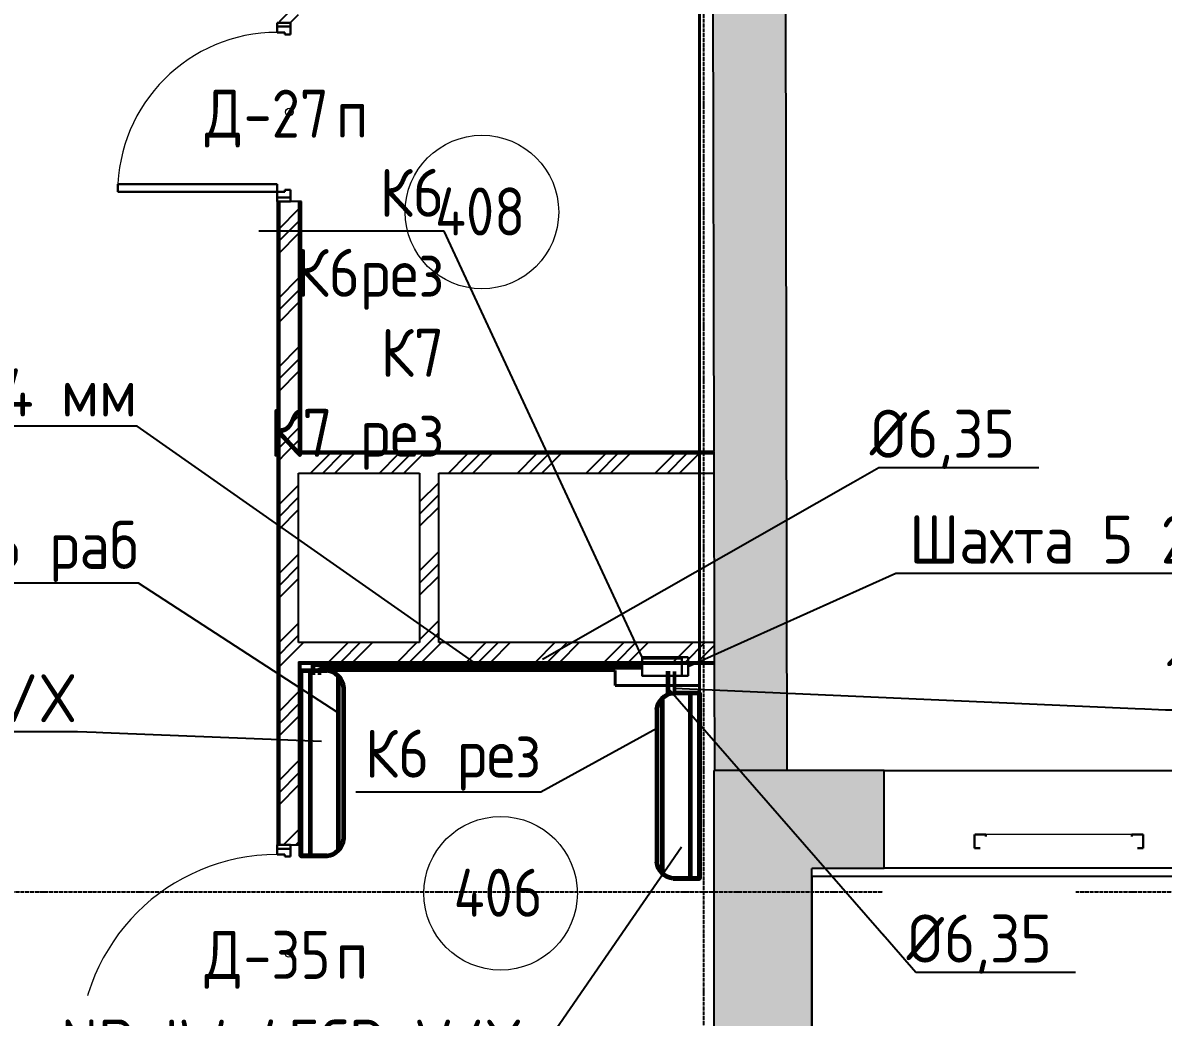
# Model space of a CAD drawing. Header units: millimetres. Extents: x -129048 to 476301, y -5853 to 215316.
# Drawn here: x 326917 to 332859, y 1604 to 6783 of the extents above; entities that cross this region are included whole.
import ezdxf
from ezdxf import colors
from ezdxf.entities.mleader import LeaderData, LeaderLine
from ezdxf.math import Vec2, Vec3

# ---------------------------------------------------------------- set-up
doc = ezdxf.new("R2010")
doc.units = ezdxf.units.MM
for name, pattern in [('ADSK_Линия сетки', [25, 20, -2.5, 0, -2.5]), ('ADSK_Сверху', [4.5, 3, -1.5]), ('ADSK_Снесено', [4.5, 3, -1.5])]:
    doc.linetypes.add(name, pattern=pattern)
for name, color, linetype, lineweight, true_color in [('_ Окна', 5, 'Continuous', 30, 0x0000ff), ('Стены внутренние', 5, 'Continuous', 18, 0x0000ff), ('Стены наружные', 1, 'ADSK_Снесено', 18, 0xff0000), ('Стены штриховка', 5, 'Continuous', 18, 0x0000ff)]:
    doc.layers.add(name, color=color, linetype=linetype, lineweight=lineweight, true_color=true_color)
for name, color, linetype, lineweight in [('GAZLAITER', 1, 'Continuous', 40), ('Двери', 251, 'Continuous', 18), ('Дренаж', 36, 'Continuous', 40), ('Кондеи', 6, 'Continuous', 60), ('Марки дверей', 7, 'Continuous', 20), ('Марки помещений', 7, 'Continuous', 20), ('Окна', 251, 'Continuous', 18)]:
    doc.layers.add(name, color=color, linetype=linetype, lineweight=lineweight)
doc.styles.add('GOST Common_2', font='GOST Common_0.ttf', dxfattribs={"width": 0.9, "height": 250})
doc.styles.add('PIK', font='isocpeur.ttf', dxfattribs={"width": 0.9, "height": 250})
doc.linetypes.add('зигзаг', pattern='A,0.00254,-5.08,[131,ltypeshp.shx,S=5.08,R=0,X=-5.08,Y=0],-10.16,[131,ltypeshp.shx,S=5.08,R=180,X=5.08,Y=0],-5.08', length=20.32254)
pattern_1 = [(45, (322754.53, 150), (-179.605, 179.605), []), (45, (322818.03, 150), (0, 359.21), []), (45, (322691.03, 150), (0, 359.21), [])]

# ---------------------------------------------------------------- blocks, each defined once
blk = doc.blocks.new('Витраж-тент со смещением вовне - 60мм 30 сдвиг-1466942-04 План 4-го этажа')
at = {"layer": '_ Окна', "color": 161, "linetype": 'ADSK_Сверху', "true_color": 0xaaaaff}
for p, q in [((-440, 25), (-440, -45)), ((-440, 25), (-410, 25)), ((-440, -45), (-440, 25)), ((440, 25), (410, 25)), ((440, -45), (440, 25)), ((440, -45), (440, 25)), ((-380, -45), (-440, -45)), ((-380, -35), (-380, -45)), ((380, -35), (380, -45)), ((380, -45), (440, -45))]:
    blk.add_line(p, q, dxfattribs=at)
at = {"layer": 'Окна', "color": 161, "linetype": 'ADSK_Сверху', "true_color": 0xaaaaff}
blk.add_line((-380, -45), (380, -45), dxfattribs=at)
blk = doc.blocks.new('AC_Дверь_Однопольная - Д-27п 930х2200h-1983248-04 План 4-го этажа')
at = {"layer": 'Двери', "lineweight": 30}
for p, q in [((-415, 893.5), (-375, 893.5)), ((-415, 63.5), (-415, 893.5)), ((-375, 893.5), (-375, 63.5)), ((-465, 63.5), (-445, 63.5)), ((-465, -6.5), (-465, 63.5)), ((-445, 63.5), (-415, 63.5)), ((-445, -6.5), (-445, 63.5)), ((-445, 63.5), (-445, -6.5)), ((-375, 63.5), (-415, 63.5)), ((-415, 63.5), (-415, 23.5)), ((415, 63.5), (445, 63.5)), ((415, 23.5), (415, 63.5)), ((445, 63.5), (445, -6.5)), ((445, 63.5), (465, 63.5)), ((445, -6.5), (445, 63.5)), ((465, 63.5), (465, -6.5)), ((-415, 23.5), (-405, 23.5)), ((-405, 23.5), (-405, -6.5)), ((405, 23.5), (415, 23.5)), ((405, -6.5), (405, 23.5)), ((-445, -6.5), (-465, -6.5)), ((-405, -6.5), (-445, -6.5)), ((445, -6.5), (405, -6.5)), ((465, -6.5), (445, -6.5))]:
    blk.add_line(p, q, dxfattribs=at)
at = {"layer": 'Двери'}
blk.add_arc((-415, 63.5), 830, 0, 90, dxfattribs=at)
blk = doc.blocks.new('AC_Дверь_Однопольная - Д-35п 1130х2200h-1983217-04 План 4-го этажа')
at = {"layer": 'Двери', "lineweight": 30}
for p, q in [((-515, 1092), (-475, 1092)), ((-515, 62), (-515, 1092)), ((-475, 1092), (-475, 62)), ((-565, 62), (-545, 62)), ((-565, -8), (-565, 62)), ((-545, 62), (-515, 62)), ((-545, -8), (-545, 62)), ((-545, 62), (-545, -8)), ((-475, 62), (-515, 62)), ((-515, 62), (-515, 22)), ((515, 62), (545, 62)), ((515, 22), (515, 62)), ((545, 62), (545, -8)), ((545, 62), (565, 62)), ((545, -8), (545, 62)), ((565, 62), (565, -8)), ((-515, 22), (-505, 22)), ((-505, 22), (-505, -8)), ((505, 22), (515, 22)), ((505, -8), (505, 22)), ((-545, -8), (-565, -8)), ((-505, -8), (-545, -8)), ((545, -8), (505, -8)), ((565, -8), (545, -8))]:
    blk.add_line(p, q, dxfattribs=at)
at = {"layer": 'Двери'}
blk.add_arc((-515, 62), 1030, 0, 90, dxfattribs=at)
blk = doc.blocks.new('ADSK_Марка_Помещение_ОдноЗначение - Номер-247393-04 План 4-го этажа')
at = {"layer": 'Марки помещений'}
blk.add_circle((0, 0), 4, dxfattribs=at)
blk = doc.blocks.new('ADSK_Марка_Дверь - Типоразмер_ADSK_Марка-58376-04 План 4-го этажа')
at = {"layer": 'Марки дверей', "lineweight": 9}
blk.add_circle((0, 0), 0.2, dxfattribs=at)
blk = doc.blocks.new('Наружний 45+')
for p, q in [((18255.9, 8700.3), (17289.9, 8700.3)), ((17289.9, 8700.3), (17289.9, 8563.2)), ((18255.9, 8651.7), (17289.9, 8651.7)), ((18228.3, 8504.7), (17317.6, 8504.7))]:
    blk.add_line(p, q)
for points in [[(17289.9, 8563.2), (17289.9, 8700.3), (18255.9, 8700.3), (18255.9, 8563.2)], [(18169.9, 8477), (17376, 8477)]]:
    blk.add_lwpolyline(points)
for centre, start, end in [((17385.7, 8572.7), 185.64924, 264.24405), ((18160.2, 8572.7), 275.75595, 354.35076)]:
    blk.add_arc(centre, 96.2, start, end)

msp = doc.modelspace()

# ---------------------------------------------------------------- hatches: boundary and pattern name
at = {"layer": 'Стены внутренние', "lineweight": 25, "true_color": 0x636466}
msp.add_hatch(color=251, dxfattribs=at).paths.add_polyline_path([(330520.03822, 2889.13153), (330900.03749, 2889.877), (330887.31441, 9375.36961), (330507.31515, 9374.62414), (330518.62743, 3608.27275)])
h = msp.add_hatch(dxfattribs=at)
h.set_pattern_fill('FP_1', color=251, style=0, pattern_type=2)
h.set_pattern_definition(pattern_1)
h.paths.add_polyline_path([(328253.41032, 4537.84524), (328353.41032, 4537.84524), (328353.41032, 5853.39612), (328253.41032, 5853.39612), (328253.41032, 4547.84524)])
h.paths.add_polyline_path([(328353.41032, 6783.39612), (328353.41032, 7106.8724), (328253.41032, 7106.8724), (328253.41032, 6783.39612), (328334.11721, 6783.39612)])
h = msp.add_hatch(dxfattribs=at)
h.set_pattern_fill('FP_1', color=251, style=0, pattern_type=2)
h.set_pattern_definition(pattern_1)
h.paths.add_polyline_path([(328253.41032, 3555.78828), (328353.41032, 3555.78828), (328353.41032, 4537.84524), (328253.41032, 4537.84524), (328253.41032, 3608.27275)])
h = msp.add_hatch(dxfattribs=at)
h.set_pattern_fill('FP_1', color=251, style=0, pattern_type=2)
h.set_pattern_definition(pattern_1)
h.paths.add_polyline_path([(328984.41032, 4437.84524), (330516.99999, 4437.84524), (330516.80382, 4537.84524), (328353.41032, 4537.84524), (328353.41032, 4437.84524)])
h = msp.add_hatch(dxfattribs=at)
h.set_pattern_fill('FP_1', color=251, style=0, pattern_type=2)
h.set_pattern_definition(pattern_1)
h.paths.add_polyline_path([(328984.41032, 3555.78828), (329084.41032, 3555.78828), (329084.41032, 4437.84524), (328984.41032, 4437.84524), (328984.41032, 3608.27275)])
h = msp.add_hatch(dxfattribs=at)
h.set_pattern_fill('FP_1', color=251, style=0, pattern_type=2)
h.set_pattern_definition(pattern_1)
h.paths.add_polyline_path([(330517.53199, 3455.78828), (330518.92657, 3455.78828), (330518.73039, 3555.78828), (328253.41032, 3555.78828), (328253.41032, 3455.78828), (330507.31515, 3455.78828)])
h = msp.add_hatch(dxfattribs=at)
h.set_pattern_fill('FP_1', color=251, style=0, pattern_type=2)
h.set_pattern_definition(pattern_1)
h.paths.add_polyline_path([(328253.41032, 932.0206), (328353.41032, 932.0206), (328353.41032, 1371.39612), (328253.41032, 1371.39612)])
h.paths.add_polyline_path([(328353.41032, 2501.39612), (328353.41032, 3455.78828), (328253.41032, 3455.78828), (328253.41032, 2501.39612), (328311.41032, 2501.39612)])
at = {"layer": 'Стены наружные', "lineweight": 25, "true_color": 0x636466}
msp.add_hatch(color=251, dxfattribs=at).paths.add_polyline_path([(330517.53199, 932.0206), (331027.53199, 932.0206), (331027.53199, 2889.50427), (330517.53199, 2889.13153), (330517.53199, 1048.17289)])
h = msp.add_hatch(color=251, dxfattribs=at)
h.paths.add_polyline_path([(364278.98816, 2379.50427), (365301.46628, 2379.50427), (365300.52604, 2889.50427), (364278.98816, 2889.50427), (364278.98816, 2683.42559)])
h.paths.add_polyline_path([(362458.98816, 2379.50427), (362458.98816, 2889.50427), (361442.16742, 2889.50427), (361442.16742, 2379.50427), (361561.12614, 2379.50427)])
h.paths.add_polyline_path([(359622.16742, 2379.50427), (359622.16742, 2889.50427), (358629.15179, 2889.50427), (358629.15179, 2379.50427), (359308.44757, 2379.50427)])
h.paths.add_polyline_path([(356158.59299, 2379.50427), (356809.15179, 2379.50427), (356809.15179, 2889.50427), (355819.17462, 2889.50427), (355819.17462, 2379.50427)])
h.paths.add_polyline_path([(352956.2709, 2379.50427), (353999.17462, 2379.50427), (353999.17462, 2889.50427), (352956.2709, 2889.50427), (352956.2709, 2712.1351)])
h.paths.add_polyline_path([(351136.2709, 2379.50427), (351136.2709, 2889.50427), (350123.48838, 2889.50427), (350123.48838, 2379.50427), (350615.41785, 2379.50427)])
h.paths.add_polyline_path([(348303.48838, 2379.50427), (348303.48838, 2889.50427), (347304.34839, 2889.50427), (347304.34839, 2379.50427), (348045.05471, 2379.50427)])
h.paths.add_polyline_path([(344533.07318, 2379.50427), (345484.34839, 2379.50427), (345484.34839, 2889.50427), (344533.07318, 2889.50427), (344533.07318, 2723.67862)])
h.paths.add_polyline_path([(341692.25211, 2379.50427), (342713.07318, 2379.50427), (342713.07318, 2889.50427), (341692.25211, 2889.50427), (341692.25211, 2723.67862)])
h.paths.add_polyline_path([(339035.06985, 2379.50427), (339872.25211, 2379.50427), (339872.25211, 2889.50427), (338882.04159, 2889.50427), (338882.04159, 2379.50427), (339034.34042, 2379.50427)])
h.paths.add_polyline_path([(336058.77586, 2379.50427), (337062.04159, 2379.50427), (337062.04159, 2889.50427), (336058.77586, 2889.50427), (336058.77586, 2731.96947)])
h.paths.add_polyline_path([(331027.53199, 2379.50427), (331404.76844, 2379.50427), (331404.76844, 2889.50427), (331027.53199, 2889.50427), (331027.53199, 2731.96947)])
h.paths.add_polyline_path([(334238.77586, 2379.50427), (334238.77586, 2889.50427), (333224.76844, 2889.50427), (333224.76844, 2379.50427)])

# ---------------------------------------------------------------- linework, layer by layer
at = {"linetype": 'ADSK_Линия сетки', "lineweight": 25}
for p, q in [((330464.44493, -2753.38365), (330464.44493, 21818.8012)), ((311668.30983, 2256.78828), (379896.25284, 2256.78828))]:
    msp.add_line(p, q, dxfattribs=at)
at = {"color": 251, "lineweight": 25, "true_color": 0x636466}
msp.add_lwpolyline([(368787.74668, 21084.05859), (368787.74668, 43909.20652), (378787.15222, 43909.20652), (378968.4838, 8682.30207), (372687.93529, 8682.30207), (372687.93529, 300.23165), (364791.46628, 300.23165), (364791.46628, 2256.78828), (353990.50813, 2336.47811), (354090.93005, 2335.73719), (354090.93005, -2582.56685), (341727.17826, -2582.56685), (341727.17826, 2336.47811), (331027.53199, 2336.47811), (331027.53199, 422.0206), (323045.03328, 456.78828), (323045.03328, 8679.25245)], dxfattribs=at)
at = {"layer": 'GAZLAITER', "linetype": 'зигзаг', "lineweight": 60, "ltscale": 10}
for p, q in [((328429.4966, 3387.61839), (328429.4966, 3441.10704)), ((330279.40687, 3285.8505), (330279.40687, 3405.5472))]:
    msp.add_line(p, q, dxfattribs=at)
at = {"layer": 'GAZLAITER', "lineweight": 60, "ltscale": 10}
msp.add_line((328429.4966, 3441.10704), (330143.07871, 3441.10704), dxfattribs=at)
at = {"layer": 'GAZLAITER', "color": 5, "lineweight": 50, "ltscale": 10}
for p, q in [((328462.92314, 3387.61839), (328462.92314, 3423.5362)), ((328462.92314, 3423.5362), (330143.07871, 3423.5362)), ((330312.55662, 3292.39919), (330312.55662, 3405.44382))]:
    msp.add_line(p, q, dxfattribs=at)
at = {"layer": 'GAZLAITER', "color": 251, "lineweight": 30, "ltscale": 10, "true_color": 0x636466}
for points in [[(330383.06563, 3479.77318), (330143.07871, 3479.77318), (330143.07871, 3382.19347), (330383.06563, 3382.19347)], [(330143.07871, 3472.85446), (330350.41332, 3472.85446), (330350.41332, 3382.19347), (330143.07871, 3382.19347)]]:
    msp.add_lwpolyline(points, close=True, dxfattribs=at)
at = {"layer": 'Дренаж'}
for p, q in [((330443.08517, 3292.39919), (330443.08517, 8514.81548)), ((330003.70735, 3409.96556), (330003.70735, 3332.16747)), ((330003.70735, 3332.16747), (330443.08517, 3332.16747))]:
    msp.add_line(p, q, dxfattribs=at)
at = {"layer": 'Стены внутренние', "color": 251, "lineweight": 25, "true_color": 0x636466}
for p, q in [((330507.9159, 9068.39612), (330516.78027, 4549.84524)), ((330900.03749, 2889.877), (330888.30336, 8871.26096)), ((328241.41032, 5853.39612), (328241.41032, 2501.39612)), ((328368.41032, 5853.39612), (328311.41032, 5853.39612)), ((328368.41032, 4549.84524), (328368.41032, 5853.39612)), ((330516.78027, 4549.84524), (328368.41032, 4549.84524)), ((330516.7842, 4547.84524), (330518.94619, 3445.78828)), ((328353.41032, 3555.78828), (328353.41032, 4437.84524)), ((328353.41032, 4437.84524), (328984.41032, 4437.84524)), ((328984.41032, 4437.84524), (328984.41032, 3555.78828)), ((329084.41032, 4437.84524), (330516.99999, 4437.84524)), ((329084.41032, 3555.78828), (329084.41032, 4437.84524)), ((328984.41032, 3555.78828), (328353.41032, 3555.78828)), ((330518.73039, 3555.78828), (329084.41032, 3555.78828)), ((328365.41032, 3443.78828), (330518.95011, 3443.78828)), ((328365.41032, 2501.39612), (328365.41032, 3443.78828)), ((330518.95011, 3443.78828), (330520.03822, 2889.13153)), ((330520.03822, 2889.13153), (330900.03749, 2889.877)), ((328311.41032, 2501.39612), (328365.41032, 2501.39612))]:
    msp.add_line(p, q, dxfattribs=at)
at = {"layer": 'Стены наружные', "color": 251, "lineweight": 25, "true_color": 0x636466}
for p, q in [((331404.76844, 2889.50427), (330517.53199, 2889.50427)), ((330517.53199, 2889.50427), (330517.53199, 932.0206)), ((331404.76844, 2379.50427), (331404.76844, 2889.50427)), ((331404.76844, 2889.50427), (333224.76844, 2889.50427)), ((331027.53199, 422.0206), (331027.53199, 2379.50427)), ((331027.53199, 2379.50427), (331404.76844, 2379.50427)), ((333224.76844, 2379.50427), (331404.76844, 2379.50427))]:
    msp.add_line(p, q, dxfattribs=at)
at = {"layer": 'Стены штриховка', "color": 251, "lineweight": 25, "true_color": 0x636466}
for p, q in [((328243.41032, 5853.39612), (328243.41032, 4549.84524)), ((328253.41032, 5853.39612), (328253.41032, 2501.39612)), ((328353.41032, 5853.39612), (328353.41032, 4537.84524)), ((328359.41032, 5853.39612), (328359.41032, 4549.84524)), ((328243.41032, 4549.84524), (328241.41032, 4549.84524)), ((328243.41032, 4547.84524), (328243.41032, 3445.78828)), ((328353.41032, 4549.84524), (328368.41032, 4549.84524)), ((330516.7842, 4547.84524), (328353.41032, 4547.84524)), ((330516.80382, 4537.84524), (328353.41032, 4537.84524)), ((330516.7842, 4547.84524), (330516.78027, 4549.84524)), ((328243.41032, 3455.78828), (328241.41032, 3455.78828)), ((328353.41032, 3455.78828), (330518.92657, 3455.78828)), ((328353.41032, 3455.78828), (328353.41032, 2501.39612)), ((328243.41032, 3443.78828), (328241.41032, 3443.78828)), ((328243.41032, 3443.78828), (328243.41032, 2501.39612)), ((328353.41032, 3445.78828), (330518.94619, 3445.78828)), ((328363.41032, 3443.78828), (328363.41032, 2501.39612)), ((330518.95011, 3443.78828), (330518.94619, 3445.78828))]:
    msp.add_line(p, q, dxfattribs=at)

# ---------------------------------------------------------------- block references
at = {"layer": '_ Окна', "color": 251, "linetype": 'ADSK_Сверху', "lineweight": 25, "true_color": 0x636466, "rotation": 180}
msp.add_blockref('Витраж-тент со смещением вовне - 60мм 30 сдвиг-1466942-04 План 4-го этажа', (332314.76844, 2510.25742), dxfattribs=at)
at = {"layer": 'Двери', "color": 251, "lineweight": 25, "true_color": 0x636466}
for name, p, rotation in [('AC_Дверь_Однопольная - Д-27п 930х2200h-1983248-04 План 4-го этажа', (328304.91032, 6318.39612), 90.0000000000001), ('AC_Дверь_Однопольная - Д-35п 1130х2200h-1983217-04 План 4-го этажа', (328303.41032, 1936.39612), 89.9999999999999)]:
    msp.add_blockref(name, p, dxfattribs=dict(at, rotation=rotation))
at = {"layer": 'Кондеи', "rotation": 90}
msp.add_blockref('Наружний 45+', (337065.34242, -14845.97203), dxfattribs=at)
at = {"layer": 'Марки дверей', "color": 251, "lineweight": 25, "true_color": 0x636466, "xscale": 99.99999999999993, "yscale": 99.99999999999993, "zscale": 99.99999999999993}
for p in [(328304.91032, 6318.39612), (328303.41032, 1936.39612)]:
    msp.add_blockref('ADSK_Марка_Дверь - Типоразмер_ADSK_Марка-58376-04 План 4-го этажа', p, dxfattribs=at)
at = {"layer": 'Марки помещений', "color": 251, "lineweight": 25, "true_color": 0x636466, "xscale": 99.99999999999993, "yscale": 99.99999999999993, "zscale": 99.99999999999993}
for p in [(329308.92962, 5797.8195), (329405.99917, 2249.43038)]:
    msp.add_blockref('ADSK_Марка_Помещение_ОдноЗначение - Номер-247393-04 План 4-го этажа', p, dxfattribs=at)

# ---------------------------------------------------------------- texts
at = {"layer": 'Марки дверей', "color": 251, "lineweight": 25, "true_color": 0x636466, "char_height": 250, "attachment_point": 1, "style": 'GOST Common_2'}
for s, insert, width in [('\\fGOST Common|b0|i0|c204|p34|;\\W.9;Д', (327865.08105, 6435.40921), 245.316375), ('-27', (328067.4873, 6435.40921), 584.4301875), ('\\fGOST Common|b0|i0|c204|p34|;\\W.9;п', (328549.69042, 6435.40921), 194.8100625), ('\\fGOST Common|b0|i0|c204|p34|;\\W.9;Д', (327863.58105, 2053.40921), 245.316375), ('-35', (328065.9873, 2053.40921), 584.4301875), ('\\fGOST Common|b0|i0|c204|p34|;\\W.9;п', (328548.19042, 2053.40921), 194.8100625)]:
    msp.add_mtext(s, dxfattribs=dict(at, insert=insert, width=width))
at = {"layer": 'Марки помещений', "color": 251, "lineweight": 25, "true_color": 0x636466, "char_height": 250, "width": 606.07575, "attachment_point": 1, "style": 'GOST Common_2'}
for s, insert in [('408', (329064.12236, 5925.54457)), ('406', (329161.19191, 2377.15545))]:
    msp.add_mtext(s, dxfattribs=dict(at, insert=insert))

# ---------------------------------------------------------------- next in the draw order: leaders
at = {"layer": 'GAZLAITER', "color": 18, "lineweight": 25, "ltscale": 10, "true_color": 0x000000}
ml = msp.add_multileader_mtext('Standard', dxfattribs=at)
ml.set_content('{\\C256;\\c0;%%C6,35}', color=1, style='PIK')
ml.set_leader_properties()
ml.build(insert=Vec2(0, 0))
ml.multileader.update_dxf_attribs({"text_left_attachment_type": 6, "text_right_attachment_type": 6, "dogleg_length": 0.36, "arrow_head_size": 0.18})
ctx = ml.context
ctx.base_point, ctx.char_height, ctx.arrow_head_size, ctx.landing_gap_size, ctx.plane_origin = Vec3(331377.49342, 4467.71745), 250, 0.18, 0.09, Vec3(329624.4227, 3469.23001)
ctx.left_attachment, ctx.right_attachment, ctx.text_align_type = 6, 6, 2
notes = []
notes.append((ctx, [(0, (1, 1, 0), (331377.13342, 4467.71745), (1, 0), 0.36, [(0, [(329624.4227, 3469.23001)], 0, [])])]))
ctx.mtext.insert, ctx.mtext.alignment, ctx.mtext.flow_direction = Vec3(332086.33342, 4767.71745), 3, 5
ctx.mtext.has_bg_fill, ctx.mtext.bg_color, ctx.mtext.bg_scale_factor, ctx.mtext.bg_transparency, ctx.mtext.use_window_bg_color = 1, -1027028792, 1.5, 0, 1
at = {"layer": 'Кондеи', "color": 18, "lineweight": 25, "ltscale": 10, "true_color": 0x000000}
ml = msp.add_multileader_mtext('Standard', dxfattribs=at)
ml.set_content('ND-IW-45СR-V/X', color=250, style='PIK')
ml.set_leader_properties()
ml.build(insert=Vec2(0, 0))
ml.multileader.update_dxf_attribs({"text_left_attachment_type": 6, "text_right_attachment_type": 6, "dogleg_length": 0.36, "arrow_head_size": 0.18})
ctx = ml.context
ctx.base_point, ctx.char_height, ctx.arrow_head_size, ctx.landing_gap_size, ctx.plane_origin = Vec3(324860.20455, 3090.6239), 250, 0.18, 0.09, Vec3(328473.46273, 3040.27973)
ctx.left_attachment, ctx.right_attachment, ctx.text_align_type = 6, 6, 2
notes.append((ctx, [(0, (1, 1, 0), (327200.74455, 3090.6239), (-1, 0), 0.36, [(0, [(328473.46273, 3040.27973)], 0, [])])]))
ctx.mtext.insert, ctx.mtext.alignment, ctx.mtext.flow_direction = Vec3(327200.29455, 3390.6239), 3, 5
ctx.mtext.has_bg_fill, ctx.mtext.bg_color, ctx.mtext.bg_scale_factor, ctx.mtext.bg_transparency, ctx.mtext.use_window_bg_color = 1, -1027028792, 1.5, 0, 1
ml = msp.add_multileader_mtext('Standard', dxfattribs=at)
ml.set_content('ND-IW-45СR-V/X', color=250, style='PIK')
ml.set_leader_properties()
ml.build(insert=Vec2(0, 0))
ml.multileader.update_dxf_attribs({"text_left_attachment_type": 6, "text_right_attachment_type": 6, "dogleg_length": 0.36, "arrow_head_size": 0.18})
ctx = ml.context
ctx.base_point, ctx.char_height, ctx.arrow_head_size, ctx.landing_gap_size, ctx.plane_origin = Vec3(327183.1345, 1291.56869), 250, 0.18, 0.09, Vec3(330349.40697, 2490.38636)
ctx.left_attachment, ctx.right_attachment, ctx.text_align_type = 6, 6, 2
notes.append((ctx, [(0, (1, 1, 0), (329523.6745, 1291.56869), (-1, 0), 0.36, [(0, [(330349.40697, 2490.38636)], 0, [])])]))
ctx.mtext.insert, ctx.mtext.alignment, ctx.mtext.flow_direction = Vec3(329523.2245, 1591.56869), 3, 5
ctx.mtext.has_bg_fill, ctx.mtext.bg_color, ctx.mtext.bg_scale_factor, ctx.mtext.bg_transparency, ctx.mtext.use_window_bg_color = 1, -1027028792, 1.5, 0, 1
for ctx, leaders in notes:
    for number, flags, end, landing, length, lines in leaders:
        leader = LeaderData()
        leader.index, (leader.has_last_leader_line, leader.has_dogleg_vector, leader.attachment_direction) = number, flags
        leader.last_leader_point, leader.dogleg_vector, leader.dogleg_length = Vec3(end), Vec3(landing), length
        for number, points, colour, breaks in lines:
            line = LeaderLine()
            line.index, line.vertices, line.color, line.breaks = number, Vec3.list(points), colors.encode_raw_color(colour), breaks
            leader.lines.append(line)
        ctx.leaders.append(leader)

# ---------------------------------------------------------------- next in the draw order: linework, layer by layer
at = {"layer": 'Дренаж'}
msp.add_line((328462.92314, 3409.96556), (330003.70735, 3409.96556), dxfattribs=at)

# ---------------------------------------------------------------- next in the draw order: block references
at = {"layer": 'Кондеи', "xscale": -1, "rotation": 270}
msp.add_blockref('Наружний 45+', (321742.81402, -14963.5384), dxfattribs=at)

# ---------------------------------------------------------------- next in the draw order: leaders
at = {"layer": 'GAZLAITER', "color": 18, "lineweight": 25, "ltscale": 10, "true_color": 0x000000}
ml = msp.add_multileader_mtext('Standard', dxfattribs=at)
ml.set_content('{\\C256;\\c0;К6 рез}', color=2, style='PIK')
ml.set_leader_properties()
ml.build(insert=Vec2(0, 0))
ml.multileader.update_dxf_attribs({"text_left_attachment_type": 6, "text_right_attachment_type": 6, "dogleg_length": 0.36, "arrow_head_size": 0.18})
ctx = ml.context
ctx.base_point, ctx.char_height, ctx.arrow_head_size, ctx.landing_gap_size, ctx.plane_origin = Vec3(328727.03471, 2776.91986), 250, 0.18, 0.09, Vec3(328942.04792, 2748.94055)
ctx.left_attachment, ctx.right_attachment, ctx.text_align_type = 6, 6, 2
notes = []
notes.append((ctx, [(1, (1, 1, 0), (329616.32471, 2776.91986), (-1, 0), 0.36, [(0, [(330219.76634, 3108.58878)], 0, [])])]))
ctx.mtext.insert, ctx.mtext.alignment, ctx.mtext.flow_direction = Vec3(329615.87471, 3101.91986), 3, 5
for ctx, leaders in notes:
    for number, flags, end, landing, length, lines in leaders:
        leader = LeaderData()
        leader.index, (leader.has_last_leader_line, leader.has_dogleg_vector, leader.attachment_direction) = number, flags
        leader.last_leader_point, leader.dogleg_vector, leader.dogleg_length = Vec3(end), Vec3(landing), length
        for number, points, colour, breaks in lines:
            line = LeaderLine()
            line.index, line.vertices, line.color, line.breaks = number, Vec3.list(points), colors.encode_raw_color(colour), breaks
            leader.lines.append(line)
        ctx.leaders.append(leader)

# ---------------------------------------------------------------- next in the draw order: leaders
ml = msp.add_multileader_mtext('Standard', dxfattribs=at)
ml.set_content('12,7х1,14 мм', color=250, style='PIK')
ml.set_leader_properties()
ml.build(insert=Vec2(0, 0))
ml.multileader.update_dxf_attribs({"text_left_attachment_type": 6, "text_right_attachment_type": 6, "dogleg_length": 0.36, "arrow_head_size": 0.18})
ctx = ml.context
ctx.base_point, ctx.char_height, ctx.arrow_head_size, ctx.landing_gap_size, ctx.plane_origin = Vec3(325915.06727, 4682.70748), 250, 0.18, 0.09, Vec3(327898.02682, 4281.14867)
ctx.left_attachment, ctx.right_attachment, ctx.text_align_type = 6, 6, 2
notes = []
notes.append((ctx, [(0, (1, 1, 0), (327513.10727, 4682.70748), (-1, 0), 0.36, [(0, [(329309.29776, 3423.12388)], 0, [])])]))
ctx.mtext.insert, ctx.mtext.alignment, ctx.mtext.flow_direction = Vec3(327512.65727, 4982.70748), 3, 5
ctx.mtext.has_bg_fill, ctx.mtext.bg_color, ctx.mtext.bg_scale_factor, ctx.mtext.bg_transparency, ctx.mtext.use_window_bg_color = 1, -1027028792, 1.5, 0, 1
ml = msp.add_multileader_mtext('Standard', dxfattribs=at)
ml.set_content('{\\C256;\\c0;%%C6,35}', color=1, style='PIK')
ml.set_leader_properties()
ml.build(insert=Vec2(0, 0))
ml.multileader.update_dxf_attribs({"text_left_attachment_type": 6, "text_right_attachment_type": 6, "dogleg_length": 0.36, "arrow_head_size": 0.18})
ctx = ml.context
ctx.base_point, ctx.char_height, ctx.arrow_head_size, ctx.landing_gap_size, ctx.plane_origin = Vec3(331569.43386, 1838.59029), 250, 0.18, 0.09, Vec3(330341.24141, 3341.10144)
ctx.left_attachment, ctx.right_attachment, ctx.text_align_type = 6, 6, 2
notes.append((ctx, [(0, (1, 1, 0), (331569.07386, 1838.59029), (1, 0), 0.36, [(0, [(330279.40687, 3317.65261)], 0, [])])]))
ctx.mtext.insert, ctx.mtext.alignment, ctx.mtext.flow_direction = Vec3(332278.27386, 2138.59029), 3, 5
ctx.mtext.has_bg_fill, ctx.mtext.bg_color, ctx.mtext.bg_scale_factor, ctx.mtext.bg_transparency, ctx.mtext.use_window_bg_color = 1, -1027028792, 1.5, 0, 1
for ctx, leaders in notes:
    for number, flags, end, landing, length, lines in leaders:
        leader = LeaderData()
        leader.index, (leader.has_last_leader_line, leader.has_dogleg_vector, leader.attachment_direction) = number, flags
        leader.last_leader_point, leader.dogleg_vector, leader.dogleg_length = Vec3(end), Vec3(landing), length
        for number, points, colour, breaks in lines:
            line = LeaderLine()
            line.index, line.vertices, line.color, line.breaks = number, Vec3.list(points), colors.encode_raw_color(colour), breaks
            leader.lines.append(line)
        ctx.leaders.append(leader)

# ---------------------------------------------------------------- next in the draw order: leaders
ml = msp.add_multileader_mtext('Standard', dxfattribs=at)
ml.set_content('{\\C256;\\c0;К6\\PК6рез\\PК7\\PК7 рез}', color=2, style='PIK')
ml.set_leader_properties()
ml.build(insert=Vec2(0, 0))
ml.multileader.update_dxf_attribs({"text_right_attachment_type": 6, "dogleg_length": 0.36, "arrow_head_size": 0.18})
ctx = ml.context
ctx.base_point, ctx.char_height, ctx.arrow_head_size, ctx.landing_gap_size, ctx.plane_origin = Vec3(328222.81191, 5860.64878), 250, 0.18, 0.09, Vec3(329270.13735, 5174.55808)
ctx.right_attachment, ctx.text_align_type = 6, 2
notes = []
notes.append((ctx, [(0, (1, 1, 0), (329112.10191, 5698.14878), (-1, 0), 0.36, [(0, [(330143.07871, 3479.77318)], 0, [])])]))
ctx.mtext.insert, ctx.mtext.alignment, ctx.mtext.flow_direction = Vec3(329111.65191, 6023.14878), 3, 5
ml = msp.add_multileader_mtext('Standard', dxfattribs=at)
ml.set_content('{\\C256;\\c0;К6 раб}', color=2, style='PIK')
ml.set_leader_properties()
ml.build(insert=Vec2(0, 0))
ml.multileader.update_dxf_attribs({"text_left_attachment_type": 6, "text_right_attachment_type": 6, "dogleg_length": 0.36, "arrow_head_size": 0.18})
ctx = ml.context
ctx.base_point, ctx.char_height, ctx.arrow_head_size, ctx.landing_gap_size, ctx.plane_origin = Vec3(326595.46694, 3863.93645), 250, 0.18, 0.09, Vec3(328710.02165, 3040.27973)
ctx.left_attachment, ctx.right_attachment, ctx.text_align_type = 6, 6, 2
notes.append((ctx, [(1, (1, 1, 0), (327518.6774, 3863.93645), (-1, 0), 0.36, [(0, [(328560.6391, 3189.66228)], 0, [])])]))
ctx.mtext.insert, ctx.mtext.alignment, ctx.mtext.flow_direction = Vec3(327518.2274, 4188.93645), 3, 5
ml = msp.add_multileader_mtext('Standard', dxfattribs=at)
ml.set_content('12,7х1,14 мм', color=250, style='PIK')
ml.set_leader_properties()
ml.build(insert=Vec2(0, 0))
ml.multileader.update_dxf_attribs({"text_left_attachment_type": 6, "text_right_attachment_type": 6, "dogleg_length": 0.36, "arrow_head_size": 0.18})
ctx = ml.context
ctx.base_point, ctx.char_height, ctx.arrow_head_size, ctx.landing_gap_size, ctx.plane_origin = Vec3(332871.4444, 3205.36549), 250, 0.18, 0.09, Vec3(329059.24923, 743.0852)
ctx.left_attachment, ctx.right_attachment = 6, 6
notes.append((ctx, [(1, (1, 1, 0), (332871.0844, 3205.36549), (1, 0), 0.36, [(0, [(330312.55662, 3317.60092)], 0, [])])]))
ctx.mtext.insert, ctx.mtext.flow_direction = Vec3(332871.5344, 3505.36549), 5
ctx.mtext.has_bg_fill, ctx.mtext.bg_color, ctx.mtext.bg_scale_factor, ctx.mtext.bg_transparency, ctx.mtext.use_window_bg_color = 1, -1027028792, 1.5, 0, 1
for ctx, leaders in notes:
    for number, flags, end, landing, length, lines in leaders:
        leader = LeaderData()
        leader.index, (leader.has_last_leader_line, leader.has_dogleg_vector, leader.attachment_direction) = number, flags
        leader.last_leader_point, leader.dogleg_vector, leader.dogleg_length = Vec3(end), Vec3(landing), length
        for number, points, colour, breaks in lines:
            line = LeaderLine()
            line.index, line.vertices, line.color, line.breaks = number, Vec3.list(points), colors.encode_raw_color(colour), breaks
            leader.lines.append(line)
        ctx.leaders.append(leader)

# ---------------------------------------------------------------- next in the draw order: leaders
ml = msp.add_multileader_mtext('Standard', dxfattribs=at)
ml.set_content('{\\C256;\\c0;Шахта 5 200х200}', color=2, style='PIK')
ml.set_leader_properties()
ml.build(insert=Vec2(0, 0))
ml.multileader.update_dxf_attribs({"text_left_attachment_type": 6, "text_right_attachment_type": 6, "dogleg_length": 0.36, "arrow_head_size": 0.18})
ctx = ml.context
ctx.base_point, ctx.char_height, ctx.arrow_head_size, ctx.landing_gap_size, ctx.plane_origin = Vec3(331465.29487, 3916.97929), 250, 0.18, 0.09, Vec3(330383.06563, 3430.98333)
ctx.left_attachment, ctx.right_attachment, ctx.text_align_type = 6, 6, 2
notes = []
notes.append((ctx, [(0, (1, 1, 0), (331464.93487, 3916.97929), (1, 0), 0.36, [(0, [(330383.06563, 3430.98333)], 0, [])])]))
ctx.mtext.insert, ctx.mtext.alignment, ctx.mtext.flow_direction = Vec3(333895.38487, 4216.97929), 3, 5
for ctx, leaders in notes:
    for number, flags, end, landing, length, lines in leaders:
        leader = LeaderData()
        leader.index, (leader.has_last_leader_line, leader.has_dogleg_vector, leader.attachment_direction) = number, flags
        leader.last_leader_point, leader.dogleg_vector, leader.dogleg_length = Vec3(end), Vec3(landing), length
        for number, points, colour, breaks in lines:
            line = LeaderLine()
            line.index, line.vertices, line.color, line.breaks = number, Vec3.list(points), colors.encode_raw_color(colour), breaks
            leader.lines.append(line)
        ctx.leaders.append(leader)

doc.saveas('drawing.dxf')
